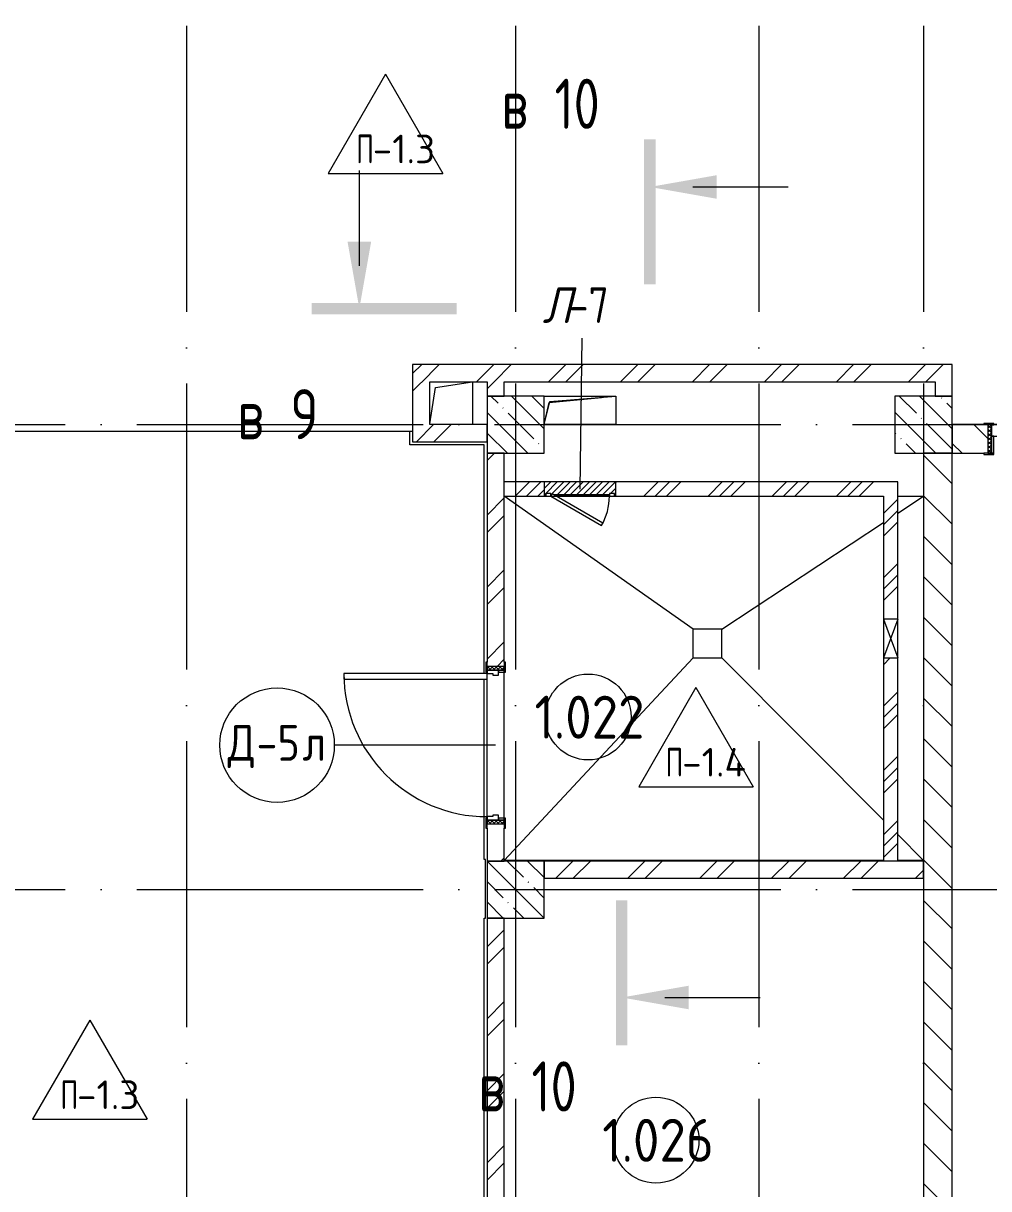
# Model space of a CAD drawing. Header units: millimetres. Extents: x -68946 to 690821, y -552984 to 293768.
# Drawn here: x 88948 to 95693, y 30435 to 38580 of the extents above; entities that cross this region are included whole.
import ezdxf

# ---------------------------------------------------------------- set-up
doc = ezdxf.new("R2010")
doc.units = ezdxf.units.MM
doc.linetypes.add('ADSK_Линия сетки', pattern=[2500, 2000, -250, 0, -250])
doc.linetypes.add('ADSK_Скрыто', pattern=[600, 300, -300])
for name, color, linetype, lineweight in [('A-AREA-____-IDEN', 250, 'Continuous', 9), ('A-DETL-GENF-OTLN', 250, 'Continuous', 5), ('A-DOOR-____-IDEN', 250, 'Continuous', 9), ('A-DOOR-____-MCUT', 250, 'Continuous', 5), ('A-DOOR-____-OTLN', 250, 'Continuous', 5), ('A-DOOR-FRAM-MCUT', 250, 'Continuous', 5), ('A-DOOR-FRAM-OTLN', 250, 'Continuous', 5), ('A-FLOR-____-IDEN', 250, 'Continuous', 9), ('A-FLOR-____-OTLN', 250, 'Continuous', 9), ('A-GENM-____-MCUT', 250, 'Continuous', 25), ('A-GENM-____-OTLN', 250, 'Continuous', 9), ('A-GLAZ-____-OTLN', 250, 'Continuous', 5), ('A-WALL-____-MCUT', 250, 'Continuous', 13), ('A-WALL-____-PATT', 250, 'Continuous', 13), ('G-____-____-SYMB', 250, 'ADSK_Скрыто', 9), ('I-WALL-____-OTLN', 250, 'Continuous', 9), ('S-COLS-____-MCUT', 250, 'Continuous', 25), ('S-COLS-____-OTLN', 250, 'Continuous', 9), ('S-GRID-____-OTLN', 250, 'Continuous', 9)]:
    doc.layers.add(name, color=color, linetype=linetype, lineweight=lineweight)
doc.styles.add('GOST Common_1', font='', dxfattribs={"width": 0.9, "height": 250})
doc.styles.add('GOST Common_2', font='', dxfattribs={"width": 0.8, "height": 350})
doc.styles.add('ISOCPEUR_1', font='isocpeur.ttf', dxfattribs={"width": 0.9, "height": 250})
doc.styles.add('ISOCPEUR_2', font='isocpeur.ttf', dxfattribs={"height": 160})
doc.styles.add('ISOCPEUR_I_1', font='ГОСТ тип А.ttf', dxfattribs={"height": 2500})
doc.styles.get('GOST Common_1').set_extended_font_data('GOST Common')
doc.styles.get('GOST Common_2').set_extended_font_data('GOST Common')
pattern_1 = [(135, (12287.91, -0.0006), (-141.42136, -141.42136), [])]
pattern_2 = [(45, (12287.9, -0.0006), (-251.4472, 251.4472), []), (45, (12287.9, 381), (-251.4472, 251.4472), [])]
pattern_3 = [(45, (12287.9, -0.0006), (-224.5064, 224.5064), []), (45, (12367.3, -0.0006), (0, 449.0128), []), (45, (12208.54, -0.0006), (0, 449.0128), [])]
pattern_4 = [(135, (12287.91, -0.0006), (-142.5612, -142.5612), []), (135, (12430.48, -0.0006), (-142.5612, -142.5612), [252.016, -50.403, 3.353, -47.05])]

# ---------------------------------------------------------------- blocks, each defined once
blk = doc.blocks.new('Разрез - Номер вида спереди_3_5 мм-32550530-АР1_Кладочный план 1 этажа С2и3')
at = {"layer": 'G-____-____-SYMB', "linetype": 'Continuous'}
for points in [[(9.798, 0.404), (9.798, -0.394), (-0.333, -0.394), (-0.333, 0.404)], [(2.176, -4.675), (3, 0), (3.824, -4.675)]]:
    blk.add_hatch(color=256, dxfattribs=at).paths.add_polyline_path(points)
at = {"layer": 'G-____-____-SYMB', "linetype": 'Continuous', "lineweight": 20}
blk.add_line((3, -3), (3, -9.663), dxfattribs=at)
blk = doc.blocks.new('Разрез - Номер вида сзади_3_5 мм-32550532-АР1_Кладочный план 1 этажа С2и3')
at = {"layer": 'G-____-____-SYMB', "linetype": 'Continuous'}
for points in [[(9.798, 0.404), (9.798, -0.394), (-0.333, -0.394), (-0.333, 0.404)], [(2.176, -4.675), (3, 0), (3.824, -4.675)]]:
    blk.add_hatch(color=256, dxfattribs=at).paths.add_polyline_path(points)
at = {"layer": 'G-____-____-SYMB', "linetype": 'Continuous', "lineweight": 20}
blk.add_line((3, -3), (3, -9.663), dxfattribs=at)
blk = doc.blocks.new('Дверь_СКБ_1Ст_Внутренняя - Д-5л_1100x2100h_С_У МГН-41919549-АР1_Маркировочный план 1 этажа С2и3')
at = {"layer": 'A-DOOR-____-OTLN'}
h = blk.add_hatch(dxfattribs=at)
h.set_pattern_fill('FP_12', color=256, style=0, pattern_type=2)
h.set_pattern_definition([(135, (1751.41, 124.685), (-14.14214, -14.14214), []), (225, (1751.41, 124.685), (14.14214, -14.14214), [])])
h.paths.add_polyline_path([(537.5, -60), (562.5, -60), (562.5, 60), (537.5, 60)])
at = {"layer": 'A-DOOR-FRAM-OTLN'}
h = blk.add_hatch(dxfattribs=at)
h.set_pattern_fill('FP_13', color=256, style=0, pattern_type=2)
h.set_pattern_definition([(45, (-371.384, 124.685), (-14.1421, 14.1421), []), (135, (-371.384, 124.685), (-14.1421, -14.1421), [])])
h.paths.add_polyline_path([(-537.5, -60), (-537.5, -60), (-512.5, -60), (-512.5, 60), (-537.5, 60)])
at = {"layer": 'A-DOOR-____-MCUT'}
for p, q in [((512.5, 1060), (472.5, 1060)), ((472.5, 1060), (472.5, 60)), ((512.5, 60), (512.5, 1060)), ((472.5, 60), (512.5, 60))]:
    blk.add_line(p, q, dxfattribs=at)
at = {"layer": 'A-DOOR-____-OTLN'}
blk.add_arc((512.5, 60), 1000, 90, 180, dxfattribs=at)
at = {"layer": 'A-DOOR-FRAM-MCUT'}
for p, q in [((-497.5, 68), (-567.5, 68)), ((-567.5, 68), (-567.5, 60)), ((-567.5, 60), (-497.5, 60)), ((-512.5, 60), (-537.5, 60)), ((-537.5, 60), (-537.5, -60)), ((-487.5, 60), (-512.5, 60)), ((-512.5, 60), (-512.5, -20)), ((-512.5, -60), (-512.5, 60)), ((-497.5, 60), (-512.5, 60)), ((-512.5, 60), (-512.5, 59)), ((-512.5, 59), (-497.5, 59)), ((-497.5, 60), (-497.5, 68)), ((-497.5, 59), (-497.5, 60)), ((-487.5, 20), (-487.5, 60)), ((-477.5, 20), (-487.5, 20)), ((-477.5, -20), (-477.5, 20)), ((512.5, 20), (502.5, 20)), ((502.5, 20), (502.5, -20)), ((512.5, 60), (512.5, 20)), ((537.5, 60), (512.5, 60)), ((592.5, 68), (522.5, 68)), ((522.5, 68), (522.5, 60)), ((537.5, 60), (522.5, 60)), ((522.5, 60), (522.5, 59)), ((522.5, 60), (592.5, 60)), ((522.5, 59), (537.5, 59)), ((537.5, -20), (537.5, 60)), ((562.5, 60), (537.5, 60)), ((537.5, 60), (537.5, -60)), ((537.5, 59), (537.5, 60)), ((562.5, -60), (562.5, 60)), ((592.5, 60), (592.5, 68)), ((-497.5, -60), (-567.5, -60)), ((-567.5, -60), (-567.5, -68)), ((-567.5, -68), (-497.5, -68)), ((-537.5, -60), (-512.5, -60)), ((-512.5, -20), (-477.5, -20)), ((-497.5, -20), (-512.5, -20)), ((-512.5, -20), (-512.5, -60)), ((-512.5, -60), (-497.5, -60)), ((-497.5, -60), (-497.5, -20)), ((-497.5, -68), (-497.5, -60)), ((502.5, -20), (537.5, -20)), ((537.5, -20), (522.5, -20)), ((522.5, -20), (522.5, -60)), ((522.5, -60), (537.5, -60)), ((592.5, -60), (522.5, -60)), ((522.5, -60), (522.5, -68)), ((522.5, -68), (592.5, -68)), ((537.5, -60), (537.5, -20)), ((537.5, -60), (562.5, -60)), ((592.5, -68), (592.5, -60))]:
    blk.add_line(p, q, dxfattribs=at)
blk = doc.blocks.new('_Wn_-As_OpeningMEP_floor__Rectangular - _Wn_-As_OpeningMEP_floor__Rectangular-34704353-АР1_Маркировочный план 1 этажа С2и3')
at = {"layer": 'A-DETL-GENF-OTLN', "lineweight": 5}
for p, q in [((-109.8, 159.8), (149.3, 199.9)), ((-149.2, -94.7), (-109.8, 159.8))]:
    blk.add_line(p, q, dxfattribs=at)
blk = doc.blocks.new('_Wn_-As_OpeningMEP_floor__Rectangular - _Wn_-As_OpeningMEP_floor__Rectangular-36633916-АР1_Маркировочный план 1 этажа С2и3')
at = {"layer": 'A-DETL-GENF-OTLN', "lineweight": 5}
for p, q in [((-250, -50), (-212.3, 112.2)), ((-212.3, 112.2), (250, 150))]:
    blk.add_line(p, q, dxfattribs=at)
blk = doc.blocks.new('Дверь_СКБ_2Ст_Внутренняя1 - Н_ВВ-4_1_2000x2600h_Фрамуга сверху-V115-АР1_Маркировочный план 1 этажа С2и3')
at = {"layer": 'A-DOOR-____-OTLN'}
h = blk.add_hatch(dxfattribs=at)
h.set_pattern_fill('FP_17', color=256, style=0, pattern_type=2)
h.set_pattern_definition([(135, (1301.41, 164.685), (-14.1421, -14.1421), []), (225, (1301.41, 164.685), (14.1421, -14.1421), [])])
h.paths.add_polyline_path([(1012.5, -100), (1012.5, 100), (987.5, 100), (987.5, -100)])
at = {"layer": 'A-DOOR-FRAM-OTLN'}
h = blk.add_hatch(dxfattribs=at)
h.set_pattern_fill('FP_18', color=256, style=0, pattern_type=2)
h.set_pattern_definition([(45, (-821.384, 164.685), (-14.1421, 14.1421), []), (135, (-821.384, 164.685), (-14.1421, -14.1421), [])])
h.paths.add_polyline_path([(-987.5, -100), (-962.5, -100), (-962.5, 100), (-987.5, 100), (-987.5, 20)])
at = {"layer": 'A-DOOR-____-MCUT'}
for p, q in [((-837.5, 950), (-837.5, 100)), ((-797.5, 950), (-837.5, 950)), ((-797.5, 100), (-797.5, 950)), ((862.5, 950), (822.5, 950)), ((822.5, 950), (822.5, 100)), ((862.5, 100), (862.5, 950)), ((-837.5, 100), (-797.5, 100)), ((822.5, 100), (862.5, 100))]:
    blk.add_line(p, q, dxfattribs=at)
at = {"layer": 'A-DOOR-____-OTLN'}
for centre, start, end in [((-837.5, 100), 0, 90), ((862.5, 100), 90, 180)]:
    blk.add_arc(centre, 850, start, end, dxfattribs=at)
at = {"layer": 'A-DOOR-FRAM-MCUT'}
for p, q in [((-947.5, 108), (-1017.5, 108)), ((-1017.5, 108), (-1017.5, 100)), ((-1017.5, 100), (-947.5, 100)), ((-962.5, 100), (-987.5, 100)), ((-987.5, 100), (-987.5, -100)), ((-837.5, 100), (-962.5, 100)), ((-962.5, 100), (-962.5, 20)), ((-962.5, -100), (-962.5, 100)), ((-947.5, 100), (-962.5, 100)), ((-962.5, 100), (-962.5, 99)), ((-962.5, 99), (-947.5, 99)), ((-947.5, 100), (-947.5, 108)), ((-947.5, 99), (-947.5, 100)), ((-837.5, 60), (-837.5, 100)), ((862.5, 100), (862.5, 60)), ((987.5, 100), (862.5, 100)), ((1042.5, 108), (972.5, 108)), ((972.5, 108), (972.5, 100)), ((987.5, 100), (972.5, 100)), ((972.5, 100), (972.5, 99)), ((972.5, 100), (1042.5, 100)), ((972.5, 99), (987.5, 99)), ((987.5, 20), (987.5, 100)), ((1012.5, 100), (987.5, 100)), ((987.5, 100), (987.5, -100)), ((987.5, 99), (987.5, 100)), ((1012.5, -100), (1012.5, 100)), ((1042.5, 100), (1042.5, 108)), ((-962.5, 20), (-827.5, 20)), ((-947.5, 20), (-962.5, 20)), ((-962.5, 20), (-962.5, -100)), ((-947.5, -100), (-947.5, 20)), ((-827.5, 60), (-837.5, 60)), ((-827.5, 20), (-827.5, 60)), ((862.5, 60), (852.5, 60)), ((852.5, 60), (852.5, 20)), ((852.5, 20), (987.5, 20)), ((987.5, 20), (972.5, 20)), ((972.5, 20), (972.5, -100)), ((987.5, -100), (987.5, 20)), ((-947.5, -100), (-1017.5, -100)), ((-1017.5, -100), (-1017.5, -108)), ((-1017.5, -108), (-947.5, -108)), ((-987.5, -100), (-962.5, -100)), ((-962.5, -100), (-947.5, -100)), ((-947.5, -108), (-947.5, -100)), ((972.5, -100), (987.5, -100)), ((1042.5, -100), (972.5, -100)), ((972.5, -100), (972.5, -108)), ((972.5, -108), (1042.5, -108)), ((987.5, -100), (1012.5, -100)), ((1042.5, -108), (1042.5, -100))]:
    blk.add_line(p, q, dxfattribs=at)
blk = doc.blocks.new('_Wn_-As_OpeningMEP_floor__Rectangular - _Wn_-As_OpeningMEP_floor__Rectangular-37166392-АР1_Маркировочный план 1 этажа С2и3')
at = {"layer": 'A-DETL-GENF-OTLN', "lineweight": 5}
for p, q in [((-199.9, -45), (-165.7, 110.8)), ((-165.7, 110.8), (199.9, 145))]:
    blk.add_line(p, q, dxfattribs=at)
blk = doc.blocks.new('_Wn_-As_OpeningMEP_wall__Rectangular - _Wn_-As_OpeningMEP_wall__Rectangular-41748948-АР1_Маркировочный план 1 этажа С2и3')
at = {"layer": 'A-DETL-GENF-OTLN', "lineweight": 5}
for p, q in [((135, -50), (-135, 50)), ((135, 50), (-135, -50)), ((-135, 50), (-135, -50)), ((135, 50), (-135, 50)), ((-135, 50), (-135, -50)), ((135, -50), (135, 50)), ((135, -50), (135, 50)), ((-135, -50), (135, -50))]:
    blk.add_line(p, q, dxfattribs=at)
blk = doc.blocks.new('АР_Люк - ЛРС_ВК_500х400_наружный_NCS S 1000-N-42722041-АР1_Маркировочный план 1 этажа С2и3')
at = {"layer": 'A-DOOR-____-OTLN'}
h = blk.add_hatch(dxfattribs=at)
h.set_pattern_fill('FP_148', color=256, style=0, pattern_type=2)
h.set_pattern_definition([(45, (125, 0), (-22.6274, 22.6274), [])])
h.paths.add_polyline_path([(-125, 50), (-125, -50), (375, -50), (375, 50), (365, 50), (365, 30), (330, 30), (330, 50), (320, 32.7), (290, 50), (-80, 50), (-80, 30), (-115, 30), (-115, 50), (-119.6, 50)])
at = {"layer": 'A-DETL-GENF-OTLN', "lineweight": 5}
for p, q in [((375, 50), (-125, 50)), ((-125, 50), (-125, -50)), ((375, -50), (375, 50)), ((-125, -50), (375, -50))]:
    blk.add_line(p, q, dxfattribs=at)
at = {"layer": 'A-DOOR-____-MCUT', "lineweight": 5}
for p, q in [((-25.1, 255), (-35.1, 237.7)), ((330, 50), (-25.1, 255)), ((-35.1, 237.7), (320, 32.7)), ((-80, 50), (-115, 50)), ((-115, 50), (-115, 30)), ((-115, 30), (-80, 30)), ((-80, 30), (-80, 50)), ((320, 32.7), (330, 50)), ((365, 50), (330, 50)), ((330, 50), (330, 30)), ((330, 30), (365, 30)), ((365, 30), (365, 50))]:
    blk.add_line(p, q, dxfattribs=at)
blk.add_arc((330, 50), 410, 150, 180, dxfattribs=at)
at = {"layer": 'A-DOOR-____-OTLN'}
blk.add_line((330, 50), (-25.1, 255), dxfattribs=at)
blk = doc.blocks.new('ASML_АР_Отделка Люка - ВО Отделка люков_Грунтовка 0_Шпатлевка 0_Окраска 0_0-42722003-АР1_Маркировочный план 1 этажа С2и3')
at = {"layer": 'A-GENM-____-MCUT', "lineweight": 5}
for p, q in [((-240, 3), (-250, 3)), ((-250, 3), (-250, 0)), ((177.1, 3), (-205, 3)), ((205, 3), (201, 3)), ((250, 3), (240, 3)), ((250, 0), (250, 3)), ((-250, 0), (-240, 0)), ((-205, 0), (182.3, 0)), ((199.2, 0), (205, 0)), ((240, 0), (250, 0))]:
    blk.add_line(p, q, dxfattribs=at)
blk = doc.blocks.new('AAR_СКБ_Марка_Помещения_мал - Номер-28977439-АР1_Маркировочный план 1 этажа С2и3')
at = {"layer": 'A-AREA-____-IDEN'}
blk.add_circle((-0.028, 0), 3, dxfattribs=at)
blk = doc.blocks.new('AAR_СКБ_Марка_Перекрытия - Марка пола-17325028-АР1_Маркировочный план 1 этажа С2и3')
at = {"layer": 'A-FLOR-____-IDEN'}
for p, q in [((0, 6.932), (-4.002, 0)), ((0, 6.932), (4.002, 0)), ((-4.002, 0), (4.002, 0))]:
    blk.add_line(p, q, dxfattribs=at)
blk = doc.blocks.new('ADSK_Марка_Дверь - Типоразмер_ADSK_Марка-30565456-АР1_Маркировочный план 1 этажа С2и3')
at = {"layer": 'A-DOOR-____-IDEN'}
blk.add_circle((0, 0), 4, dxfattribs=at)

msp = doc.modelspace()

# ---------------------------------------------------------------- hatches: boundary and pattern name
at = {"layer": 'A-WALL-____-PATT', "lineweight": 15, "true_color": 0x000000}
h = msp.add_hatch(dxfattribs=at)
h.set_pattern_fill('FP_4', color=18, style=0, pattern_type=2)
h.set_pattern_definition(pattern_2)
h.paths.add_polyline_path([(91787.4671, 35774.9994), (91788.2169, 35775.055), (91787.4044, 36194.9403), (91668.2169, 36194.9403), (91668.2169, 35774.9994), (91787.3812, 35774.9994)])
h = msp.add_hatch(dxfattribs=at)
h.set_pattern_fill('FP_4', color=18, style=0, pattern_type=2)
h.set_pattern_definition(pattern_2)
h.paths.add_polyline_path([(92187.8919, 36074.9403), (95437.8919, 36074.9403), (95437.8919, 36194.9403), (91788.2169, 36194.9403), (91788.2169, 36074.9403), (92102.4758, 36074.9403)])
h = msp.add_hatch(dxfattribs=at)
h.set_pattern_fill('FP_4', color=18, style=0, pattern_type=2)
h.set_pattern_definition(pattern_2)
h.paths.add_polyline_path([(92307.8919, 26625), (92307.8915, 26625.0216), (92307.87, 32324.9994), (92187.8919, 32324.9994), (92187.8919, 26625), (92307.87, 26625)])
h.paths.add_polyline_path([(92307.87, 32724.9994), (92307.8919, 32724.9994), (92307.87, 32985), (92187.8919, 32985), (92187.8919, 32724.9994)])
h.paths.add_polyline_path([(92187.8919, 34085), (92307.8919, 34085), (92307.8919, 35574.9994), (92187.8919, 35574.9994), (92187.8919, 34115)])
h.paths.add_polyline_path([(92307.8919, 35974.9994), (92307.8919, 36074.9403), (92187.8919, 36074.9403), (92187.8919, 35974.9994)])
h = msp.add_hatch(dxfattribs=at)
h.set_pattern_fill('FP_4', color=18, style=0, pattern_type=2)
h.set_pattern_definition(pattern_2)
h.paths.add_polyline_path([(92102.4758, 35654.9994), (92187.8919, 35654.9994), (92187.8919, 35774.9994), (91668.2169, 35774.9994), (91668.2169, 35654.9994), (91922.9873, 35654.9994)])
h = msp.add_hatch(dxfattribs=at)
h.set_pattern_fill('FP_2', color=18, style=0, pattern_type=2)
h.set_pattern_definition(pattern_1)
h.paths.add_polyline_path([(112185.9827, 35575), (113447.9138, 35575), (113447.9138, 35775), (111458.0332, 35775), (111458.0332, 35575), (111813.3769, 35575)])
h.paths.add_polyline_path([(109428.0332, 35575), (109458.0318, 35575), (109458.0332, 35775), (109187.8919, 35775), (109187.8919, 35575), (109287.4661, 35575)])
h.paths.add_polyline_path([(105040.0788, 35575), (108787.8919, 35575), (108787.8919, 35775), (105037.8919, 35774.8832), (105037.9138, 35575)])
h.paths.add_polyline_path([(101671.1643, 35575), (104637.8919, 35575), (104637.8919, 35775), (101137.8919, 35775), (101137.8919, 35575)])
h.paths.add_polyline_path([(98937.2533, 35575), (100737.8919, 35575), (100737.8919, 35775), (97687.8919, 35775), (97687.8919, 35575), (98549.0724, 35575)])
h.paths.add_polyline_path([(95657.8919, 35575), (95687.8919, 35575), (95687.8919, 35775), (95437.8919, 35775), (95437.8919, 35575)])
h = msp.add_hatch(dxfattribs=at)
h.set_pattern_fill('FP_2', color=18, style=0, pattern_type=2)
h.set_pattern_definition(pattern_1)
h.paths.add_polyline_path([(95437.8919, 26624.9994), (95437.8919, 27424.9994), (95237.8919, 27424.9994), (95237.8919, 26624.9994)])
h.paths.add_polyline_path([(95237.8919, 29624.9994), (95437.8919, 29624.9994), (95437.8919, 35574.9994), (95237.8919, 35574.9994), (95237.8919, 29654.9994)])
h = msp.add_hatch(dxfattribs=at)
h.set_pattern_fill('FP_5', color=18, style=0, pattern_type=2)
h.set_pattern_definition(pattern_3)
h.paths.add_polyline_path([(94957.8602, 35274.9403), (95057.8602, 35274.9403), (95057.8602, 35374.9403), (93087.8919, 35374.9403), (93087.9138, 35274.9403), (93827.9925, 35274.9403)])
h.paths.add_polyline_path([(92587.8919, 35274.9403), (92587.8919, 35374.9403), (92307.8919, 35374.9403), (92307.8919, 35274.9403), (92560.1442, 35274.9403)])
h = msp.add_hatch(dxfattribs=at)
h.set_pattern_fill('FP_5', color=18, style=0, pattern_type=2)
h.set_pattern_definition(pattern_3)
h.paths.add_polyline_path([(95057.8602, 32724.9994), (95057.8602, 34144.9994), (94957.8602, 34144.9994), (94957.8602, 32724.9994)])
h.paths.add_polyline_path([(94957.8602, 34414.9994), (95057.8602, 34414.9994), (95057.8602, 35274.9403), (94957.8602, 35274.9403), (94957.8602, 34594.6615)])
h = msp.add_hatch(dxfattribs=at)
h.set_pattern_fill('FP_4', color=18, style=0, pattern_type=2)
h.set_pattern_definition(pattern_2)
h.paths.add_polyline_path([(92587.8919, 32604.9994), (95237.881, 32604.9994), (95237.881, 32724.9994), (92587.8919, 32724.9994)])
at = {"layer": 'S-COLS-____-OTLN', "lineweight": 5, "true_color": 0x000000}
h = msp.add_hatch(dxfattribs=at)
h.set_pattern_fill('FP_1', color=18, style=0, pattern_type=2)
h.set_pattern_definition(pattern_4)
h.paths.add_polyline_path([(92187.8919, 35574.9994), (92587.8919, 35574.9994), (92587.8919, 35974.9994), (92187.8919, 35974.9346), (92187.8919, 35654.9994)])
h = msp.add_hatch(dxfattribs=at)
h.set_pattern_fill('FP_1', color=18, style=0, pattern_type=2)
h.set_pattern_definition(pattern_4)
h.paths.add_polyline_path([(95237.8919, 35574.9994), (95437.8919, 35574.9994), (95437.8919, 35974.9994), (95037.8919, 35974.9346), (95037.8919, 35574.9994)])
h = msp.add_hatch(dxfattribs=at)
h.set_pattern_fill('FP_1', color=18, style=0, pattern_type=2)
h.set_pattern_definition(pattern_4)
h.paths.add_polyline_path([(92262.5271, 32324.9994), (92587.8919, 32324.9994), (92587.8919, 32724.9994), (92187.8919, 32724.9994), (92187.8919, 32324.9994)])

# ---------------------------------------------------------------- linework, layer by layer
at = {"layer": 'A-DOOR-____-IDEN', "color": 18, "true_color": 0x000000}
for p, q in [((92837.8919, 35324.9403), (92852.3152, 36379.4638)), ((92247.8919, 33535), (91120.8331, 33535))]:
    msp.add_line(p, q, dxfattribs=at)
at = {"layer": 'A-FLOR-____-OTLN', "color": 18, "lineweight": 5, "true_color": 0x000000}
for p, q in [((92087.4044, 36074.9403), (92087.4044, 35775.055)), ((92587.8919, 35974.9346), (93087.9138, 35974.9346)), ((93087.9138, 35974.9346), (93087.9138, 35774.9346)), ((92087.4044, 35775.055), (91788.2169, 35775.055)), ((93087.9138, 35774.9346), (92587.8919, 35774.9346)), ((87287.8919, 35729.9994), (91668.2169, 35729.9994)), ((91648.2169, 35634.9994), (91648.2169, 35729.9994)), ((92167.8919, 35634.9994), (91648.2169, 35634.9994)), ((92167.8919, 34035), (92167.8919, 35634.9994)), ((95057.8602, 35274.9403), (95237.8919, 35274.9403)), ((93627.9925, 34145.2565), (93627.9925, 34345.2565)), ((93827.9925, 34345.2565), (93627.9925, 34345.2565)), ((93827.9925, 34145.2565), (93827.9925, 34345.2565)), ((93627.9925, 34145.2565), (93827.9925, 34145.2565)), ((92167.8919, 32734.9994), (92167.8919, 33995)), ((92307.8919, 33025), (92307.8919, 34045)), ((92177.8919, 32734.9994), (92167.8919, 32734.9994)), ((92177.8919, 32324.9994), (92177.8919, 32734.9994)), ((94957.8602, 32729.4994), (92307.8919, 32729.4994)), ((95237.8919, 32729.4994), (95057.8602, 32729.4994)), ((92167.8919, 26625), (92167.8919, 32324.9994)), ((92167.8919, 32324.9994), (92177.8919, 32324.9994))]:
    msp.add_line(p, q, dxfattribs=at)
at = {"layer": 'A-FLOR-____-OTLN', "color": 18, "true_color": 0x000000}
for p, q in [((93627.9925, 34345.2565), (92307.8919, 35274.9403)), ((95057.8602, 35156.2279), (95237.8919, 35274.9403)), ((93827.9925, 34345.2565), (94957.8602, 35090.2882)), ((92307.8919, 32729.4994), (93627.9925, 34145.2565)), ((93827.9925, 34145.2565), (94957.8602, 33010.6945)), ((95057.8602, 32910.2791), (95237.8919, 32729.4994))]:
    msp.add_line(p, q, dxfattribs=at)
at = {"layer": 'A-WALL-____-MCUT', "color": 18, "lineweight": 15, "true_color": 0x000000}
for p, q in [((95437.8919, 36194.9403), (91668.2169, 36194.9403)), ((91668.2169, 36194.9403), (91668.2169, 35654.9994)), ((95437.8919, 35974.9994), (95437.8919, 36194.9403)), ((91788.2169, 36074.9403), (92187.8919, 36074.9403)), ((91788.2169, 35774.9994), (91788.2169, 36074.9403)), ((92187.8919, 36074.9403), (92187.8919, 35974.9994)), ((92307.8919, 36074.9403), (95317.8919, 36074.9403)), ((92307.8919, 35974.9994), (92307.8919, 36074.9403)), ((95317.8919, 36074.9403), (95317.8919, 35974.9994)), ((92187.8919, 35974.9994), (92307.8919, 35974.9994)), ((95317.8919, 35974.9994), (95437.8919, 35974.9994)), ((92187.8919, 35774.9994), (91788.2169, 35774.9994)), ((92187.8919, 35654.9994), (92187.8919, 35774.9994)), ((95657.8919, 35775), (95437.8919, 35775)), ((95437.8919, 35775), (95437.8919, 35575)), ((91668.2169, 35654.9994), (92187.8919, 35654.9994)), ((92187.8919, 35574.9994), (92187.8919, 34115)), ((92307.8919, 35574.9994), (92187.8919, 35574.9994)), ((92307.8919, 34115), (92307.8919, 35574.9994)), ((95237.8919, 35574.9994), (95237.8919, 29654.9994)), ((95437.8919, 35574.9994), (95237.8919, 35574.9994)), ((95437.8919, 35575), (95657.8919, 35575)), ((95437.8919, 29654.9994), (95437.8919, 35574.9994)), ((95057.8602, 35374.9403), (92307.8919, 35374.9403)), ((95057.8602, 34414.9994), (95057.8602, 35374.9403)), ((92307.8919, 35274.9403), (92597.8919, 35274.9403)), ((92672.8919, 35274.9403), (93042.8919, 35274.9403)), ((93077.8919, 35274.9403), (94957.8602, 35274.9403)), ((94957.8602, 35274.9403), (94957.8602, 34414.9994)), ((94957.8602, 34144.9994), (94957.8602, 32724.9994)), ((95057.8602, 32724.9994), (95057.8602, 34144.9994)), ((92187.8919, 32955), (92187.8919, 32724.9994)), ((92307.8919, 32724.9994), (92307.8919, 32955)), ((92187.8919, 32724.9994), (92307.8919, 32724.9994)), ((95237.881, 32724.9994), (92587.8919, 32724.9994)), ((92587.8919, 32724.9994), (92587.8919, 32604.9994)), ((95237.881, 32604.9994), (95237.881, 32724.9994)), ((92587.8919, 32604.9994), (95237.881, 32604.9994)), ((92187.8919, 32324.9994), (92187.8919, 26625)), ((92307.8919, 32324.9994), (92187.8919, 32324.9994)), ((92307.8919, 26625), (92307.8919, 32324.9994))]:
    msp.add_line(p, q, dxfattribs=at)
at = {"layer": 'I-WALL-____-OTLN', "color": 18, "lineweight": 15, "true_color": 0x000000}
msp.add_line((92187.8919, 33035), (92187.8919, 33995), dxfattribs=at)
at = {"layer": 'S-COLS-____-MCUT', "color": 18, "lineweight": 5, "true_color": 0x000000}
for p, q in [((92187.8919, 35974.9994), (92187.8919, 35574.9994)), ((92587.8919, 35974.9994), (92307.8919, 35974.9994)), ((92587.8919, 35574.9994), (92587.8919, 35974.9994)), ((95437.8919, 35974.9994), (95037.8919, 35974.9994)), ((95037.8919, 35974.9994), (95037.8919, 35574.9994)), ((95437.8919, 35574.9994), (95437.8919, 35974.9994)), ((92307.8919, 35574.9994), (92587.8919, 35574.9994)), ((95037.8919, 35574.9994), (95237.8919, 35574.9994)), ((92187.8919, 32724.9994), (92187.8919, 32324.9994)), ((92587.8919, 32724.9994), (92307.8919, 32724.9994)), ((92587.8919, 32324.9994), (92587.8919, 32604.9994)), ((92307.8919, 32324.9994), (92587.8919, 32324.9994))]:
    msp.add_line(p, q, dxfattribs=at)
at = {"layer": 'S-COLS-____-OTLN', "color": 18, "lineweight": 5, "true_color": 0x000000}
for p, q in [((92307.8919, 35974.9994), (92187.8919, 35974.9994)), ((92187.8919, 35574.9994), (92307.8919, 35574.9994)), ((95237.8919, 35574.9994), (95437.8919, 35574.9994)), ((92307.8919, 32724.9994), (92187.8919, 32724.9994)), ((92587.8919, 32604.9994), (92587.8919, 32724.9994)), ((92187.8919, 32324.9994), (92307.8919, 32324.9994))]:
    msp.add_line(p, q, dxfattribs=at)
at = {"layer": 'S-GRID-____-OTLN', "color": 18, "linetype": 'ADSK_Линия сетки', "true_color": 0x000000}
for p, q in [((90087.9138, 61063.6538), (90087.9138, -2919.5356)), ((92387.9138, 61063.6538), (92387.9138, -2919.5356)), ((94087.9138, 61063.6538), (94087.9138, -2919.5356)), ((95237.9138, 61063.6538), (95237.9138, -2919.5356)), ((77240.3519, 35775), (168626.8279, 35775)), ((77240.3519, 32525), (168626.8279, 32525))]:
    msp.add_line(p, q, dxfattribs=at)

# ---------------------------------------------------------------- block references
at = {"layer": 'A-AREA-____-IDEN', "color": 18, "true_color": 0x000000, "xscale": 99.99999999999993, "yscale": 99.99999999999993, "zscale": 99.99999999999993}
for p in [(92897.4599, 33731.7463), (93370.9958, 30774.0637)]:
    msp.add_blockref('AAR_СКБ_Марка_Помещения_мал - Номер-28977439-АР1_Маркировочный план 1 этажа С2и3', p, dxfattribs=at)
at = {"layer": 'A-DOOR-____-IDEN', "color": 18, "true_color": 0x000000, "xscale": 99.99999999999993, "yscale": 99.99999999999993, "zscale": 99.99999999999993}
msp.add_blockref('ADSK_Марка_Дверь - Типоразмер_ADSK_Марка-30565456-АР1_Маркировочный план 1 этажа С2и3', (90720.8331, 33535), dxfattribs=at)
at = {"layer": 'A-DOOR-____-OTLN', "color": 18, "true_color": 0x000000}
msp.add_blockref('Дверь_СКБ_2Ст_Внутренняя1 - Н_ВВ-4_1_2000x2600h_Фрамуга сверху-V115-АР1_Маркировочный план 1 этажа С2и3', (96675.3919, 35675), dxfattribs=at)
for name, p, rotation in [('АР_Люк - ЛРС_ВК_500х400_наружный_NCS S 1000-N-42722041-АР1_Маркировочный план 1 этажа С2и3', (92962.8919, 35324.9403), 180), ('Дверь_СКБ_1Ст_Внутренняя - Д-5л_1100x2100h_С_У МГН-41919549-АР1_Маркировочный план 1 этажа С2и3', (92247.8919, 33522.5), 90)]:
    msp.add_blockref(name, p, dxfattribs=dict(at, rotation=rotation))
at = {"layer": 'A-FLOR-____-IDEN', "color": 18, "true_color": 0x000000, "xscale": 99.99999999999993, "yscale": 99.99999999999993, "zscale": 99.99999999999993}
for p in [(91478.6913, 37530.4871), (93647.5784, 33243.7431), (89412.5227, 30919.687)]:
    msp.add_blockref('AAR_СКБ_Марка_Перекрытия - Марка пола-17325028-АР1_Маркировочный план 1 этажа С2и3', p, dxfattribs=at)
at = {"layer": 'A-GENM-____-OTLN', "color": 18, "lineweight": 5, "true_color": 0x000000, "rotation": 180}
msp.add_blockref('ASML_АР_Отделка Люка - ВО Отделка люков_Грунтовка 0_Шпатлевка 0_Окраска 0_0-42722003-АР1_Маркировочный план 1 этажа С2и3', (92837.8919, 35284.9403), dxfattribs=at)
at = {"layer": 'A-GLAZ-____-OTLN', "color": 18, "true_color": 0x000000}
for name, p in [('_Wn_-As_OpeningMEP_floor__Rectangular - _Wn_-As_OpeningMEP_floor__Rectangular-34704353-АР1_Маркировочный план 1 этажа С2и3', (91937.4044, 35875.055)), ('_Wn_-As_OpeningMEP_floor__Rectangular - _Wn_-As_OpeningMEP_floor__Rectangular-36633916-АР1_Маркировочный план 1 этажа С2и3', (92837.9029, 35824.9346)), ('_Wn_-As_OpeningMEP_floor__Rectangular - _Wn_-As_OpeningMEP_floor__Rectangular-37166392-АР1_Маркировочный план 1 этажа С2и3', (92787.7724, 35819.9997))]:
    msp.add_blockref(name, p, dxfattribs=at)
at = {"layer": 'A-GLAZ-____-OTLN', "color": 18, "true_color": 0x000000, "rotation": 90}
msp.add_blockref('_Wn_-As_OpeningMEP_wall__Rectangular - _Wn_-As_OpeningMEP_wall__Rectangular-41748948-АР1_Маркировочный план 1 этажа С2и3', (95007.8602, 34279.9994), dxfattribs=at)
at = {"layer": 'G-____-____-SYMB', "linetype": 'Continuous', "lineweight": 40, "extrusion": (0, 0, -1), "xscale": 99.99999999999993, "yscale": 99.99999999999993, "zscale": 99.99999999999993}
for p, rotation in [((-93325.578, 37736.3052), 270.0000000000003), ((-90995.7389, 36585.8102), 180)]:
    msp.add_blockref('Разрез - Номер вида спереди_3_5 мм-32550530-АР1_Кладочный план 1 этажа С2и3', p, dxfattribs=dict(at, rotation=rotation))
at = {"layer": 'G-____-____-SYMB', "linetype": 'Continuous', "xscale": 99.99999999999993, "yscale": 99.99999999999993, "zscale": 99.99999999999993, "rotation": 89.99999999999947}
msp.add_blockref('Разрез - Номер вида сзади_3_5 мм-32550532-АР1_Кладочный план 1 этажа С2и3', (93129.8166, 31470.9669), dxfattribs=at)

# ---------------------------------------------------------------- texts
at = {"layer": 'A-AREA-____-IDEN', "color": 18, "true_color": 0x000000, "char_height": 300, "width": 609.2825, "attachment_point": 1, "style": 'ISOCPEUR_1'}
for s, insert in [('1.022', (92519.1207, 33880.4061)), ('1.026', (92992.6567, 30922.7235))]:
    msp.add_mtext(s, dxfattribs=dict(at, insert=insert))
at = {"layer": 'A-DOOR-____-IDEN', "color": 18, "true_color": 0x000000, "char_height": 250, "attachment_point": 1}
for s, insert, width, style in [('\\fISOCPEUR|b0|i1|c204|p34|;\\W.9;Л', (92575.5345, 36735.818), 223.670812, 'ISOCPEUR_I_1'), ('-7', (92760.0814, 36735.818), 404.0505, 'ISOCPEUR_I_1'), ('\\fGOST Common|b0|i0|c204|p34|;\\W.9;Д', (90374.7757, 33675.4506), 245.316375, 'GOST Common_1'), ('-5', (90577.182, 33675.4506), 389.620125, 'GOST Common_1'), ('\\fGOST Common|b0|i0|c204|p34|;\\W.9;л', (90898.6507, 33675.4506), 194.810062, 'GOST Common_1')]:
    msp.add_mtext(s, dxfattribs=dict(at, insert=insert, width=width, style=style))
at = {"layer": 'A-FLOR-____-IDEN', "color": 18, "true_color": 0x000000, "char_height": 200, "attachment_point": 1, "style": 'ISOCPEUR_2'}
for s, insert, width in [('\\fISOCPEUR|b0|i0|c204|p34|;\\W.7;П', (91273.4564, 37801.8728), 140.295312), ('-1.3', (91389.2116, 37801.8728), 381.60325), ('\\fISOCPEUR|b0|i0|c204|p34|;\\W.7;П', (93435.3434, 33515.1289), 140.295312), ('-1.4', (93551.0987, 33515.1289), 398.438687), ('\\fISOCPEUR|b0|i0|c204|p34|;\\W.7;П', (89207.2878, 31191.0728), 140.295312), ('-1.3', (89323.043, 31191.0728), 381.60325)]:
    msp.add_mtext(s, dxfattribs=dict(at, insert=insert, width=width))
at = {"layer": 'G-____-____-SYMB', "linetype": 'Continuous', "char_height": 350, "attachment_point": 1, "style": 'GOST Common_2'}
for s, insert, width in [(' 10', (92489.2617, 38192.8479), 525.907), ('\\fGOST Common|b0|i0|c204|p34|;\\W.8;в', (92288.1784, 38192.8479), 243.713), (' 9', (90643.5858, 36023.3168), 359.156), ('\\fGOST Common|b0|i0|c204|p34|;\\W.8;в', (90442.5025, 36023.3168), 243.713), (' 10', (92328.2995, 31324.2367), 525.907), ('\\fGOST Common|b0|i0|c204|p34|;\\W.8;в', (92127.2162, 31324.2367), 243.713)]:
    msp.add_mtext(s, dxfattribs=dict(at, insert=insert, width=width))

doc.saveas('drawing.dxf')
